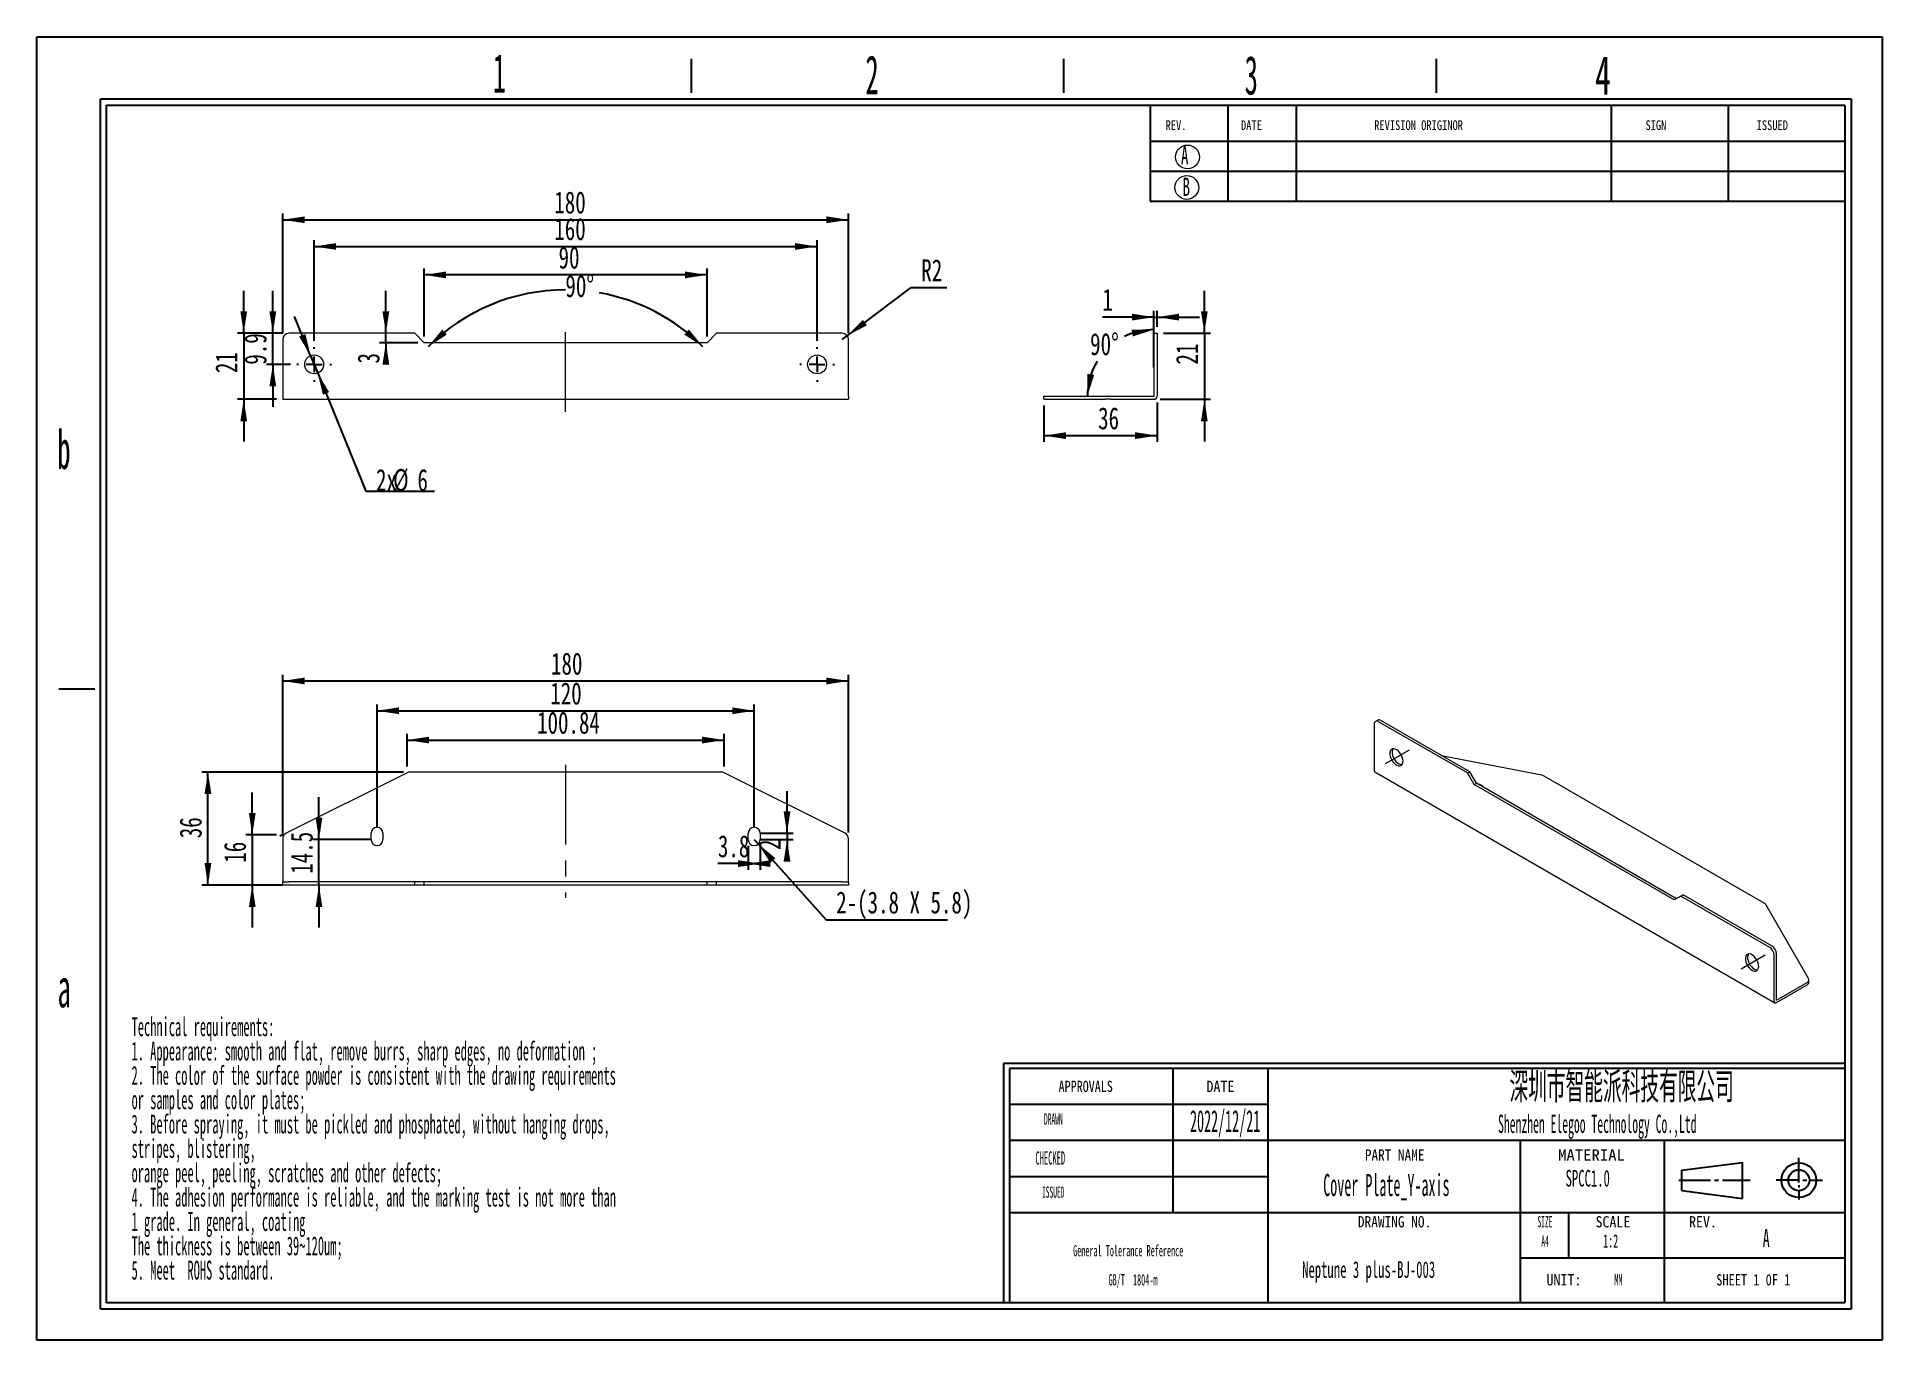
# Model space of a CAD drawing. Header units: millimetres. Extents: x 2 to 295, y 1 to 209.
import ezdxf

# ---------------------------------------------------------------- set-up
doc = ezdxf.new("R2010")
doc.units = ezdxf.units.MM
doc.linetypes.add('CENTERX2', pattern=[20.32, 12.7, -2.54, 2.54, -2.54])
doc.layers.add('SLD-0', color=179, linetype='Continuous')
doc.styles.add('SLDTEXTSTYLE0', font='TXT', dxfattribs={"width": 0.56})
doc.styles.add('SLDTEXTSTYLE1', font='TXT', dxfattribs={"width": 0.484})
doc.styles.add('SLDTEXTSTYLE10', font='TXT', dxfattribs={"width": 1.089})
doc.styles.add('SLDTEXTSTYLE11', font='TXT', dxfattribs={"width": 0.56, "bigfont": 'bigfont'})
doc.styles.add('SLDTEXTSTYLE12', font='TXT', dxfattribs={"width": 0.805625})
doc.styles.add('SLDTEXTSTYLE13', font='TXT', dxfattribs={"width": 0.7})
doc.styles.add('SLDTEXTSTYLE2', font='TXT', dxfattribs={"width": 0.469})
doc.styles.add('SLDTEXTSTYLE3', font='TXT', dxfattribs={"width": 0.40535})
doc.styles.add('SLDTEXTSTYLE4', font='TXT', dxfattribs={"width": 0.6})
doc.styles.add('SLDTEXTSTYLE5', font='TXT', dxfattribs={"width": 0.5025})
doc.styles.add('SLDTEXTSTYLE6', font='TXT', dxfattribs={"width": 0.9075})
doc.styles.add('SLDTEXTSTYLE7', font='TXT', dxfattribs={"width": 0.870455})
doc.styles.add('SLDTEXTSTYLE8', font='TXT', dxfattribs={"width": 0.7865})
doc.styles.add('SLDTEXTSTYLE9', font='TXT', dxfattribs={"width": 0.862222})
doc.dimstyles.new('SLDDIMSTYLE0', dxfattribs={"dimtxt": 3.5, "dimasz": 3.5, "dimexe": 0, "dimexo": 0.0625, "dimgap": 0.875, "dimtad": 2, "dimlfac": 2, "dimrnd": 1e-09, "dimzin": 12, "dimdsep": 46, "dimtxsty": 'SLDTEXTSTYLE2', "dimsah": 1, "dimcen": 0.09, "dimadec": 0, "dimazin": 3, "dimtfac": 1, "dimtofl": 0, "dimtmove": 0, "dimatfit": 3, "dimfxl": 0, "dimfrac": 2, "dimtolj": 1, "dimtzin": 12, "dimarcsym": 0})
doc.dimstyles.new('SLDDIMSTYLE1', dxfattribs={"dimtxt": 3.5, "dimasz": 3.5, "dimexe": 0, "dimexo": 0.0625, "dimgap": 0.875, "dimtad": 0, "dimtih": 1, "dimtoh": 1, "dimdec": 4, "dimlfac": 2, "dimzin": 12, "dimdsep": 46, "dimtxsty": 'SLDTEXTSTYLE2', "dimsah": 1, "dimcen": 0.09, "dimadec": 1, "dimazin": 3, "dimtfac": 1, "dimtdec": 1, "dimtofl": 0, "dimtmove": 0, "dimatfit": 3, "dimfxl": 0, "dimfrac": 2, "dimtolj": 1, "dimtzin": 12, "dimarcsym": 0})
doc.dimstyles.new('SLDDIMSTYLE2', dxfattribs={"dimtxt": 3.5, "dimasz": 3.5, "dimexe": 0, "dimexo": 0.0625, "dimgap": 0.875, "dimtad": 2, "dimlfac": 2, "dimrnd": 1e-09, "dimzin": 12, "dimdsep": 46, "dimtxsty": 'SLDTEXTSTYLE2', "dimsah": 1, "dimcen": 0.09, "dimadec": 0, "dimazin": 3, "dimtfac": 1, "dimtmove": 0, "dimatfit": 0, "dimfxl": 0, "dimfrac": 2, "dimtolj": 1, "dimtzin": 12, "dimarcsym": 0})
doc.dimstyles.new('SLDDIMSTYLE3', dxfattribs={"dimtxt": 3.5, "dimasz": 3.5, "dimexe": 0, "dimexo": 0.0625, "dimgap": 0.875, "dimtad": 0, "dimtih": 1, "dimtoh": 1, "dimlfac": 2, "dimrnd": 1e-09, "dimzin": 12, "dimdsep": 46, "dimtxsty": 'SLDTEXTSTYLE2', "dimsah": 1, "dimcen": 0, "dimadec": 0, "dimazin": 3, "dimtfac": 1, "dimtmove": 0, "dimatfit": 3, "dimfxl": 0, "dimfrac": 2, "dimtolj": 1, "dimtzin": 12, "dimarcsym": 0})
doc.dimstyles.new('SLDDIMSTYLE4', dxfattribs={"dimtxt": 3.5, "dimasz": 3.5, "dimexe": 0, "dimexo": 0.0625, "dimgap": 0.875, "dimtad": 0, "dimtih": 1, "dimtoh": 1, "dimlfac": 2, "dimrnd": 1e-09, "dimzin": 12, "dimdsep": 46, "dimtxsty": 'SLDTEXTSTYLE2', "dimsah": 1, "dimcen": 0, "dimadec": 0, "dimazin": 3, "dimtfac": 1, "dimtofl": 0, "dimtmove": 0, "dimatfit": 3, "dimfxl": 0, "dimfrac": 2, "dimtolj": 1, "dimtzin": 12, "dimarcsym": 0})
doc.dimstyles.new('SLDDIMSTYLE5', dxfattribs={"dimtxt": 3.5, "dimasz": 3.5, "dimexe": 0, "dimexo": 0.0625, "dimgap": 0.875, "dimtad": 0, "dimtih": 1, "dimtoh": 1, "dimdec": 1, "dimlfac": 2, "dimrnd": 1e-09, "dimzin": 12, "dimdsep": 46, "dimtxsty": 'SLDTEXTSTYLE2', "dimsah": 1, "dimcen": 0, "dimadec": 0, "dimazin": 3, "dimtfac": 1, "dimtofl": 0, "dimtmove": 0, "dimatfit": 3, "dimfxl": 0, "dimfrac": 2, "dimtolj": 1, "dimtzin": 12, "dimarcsym": 0})

# ---------------------------------------------------------------- blocks, each defined once
blk = doc.blocks.new('SW_NOTE_0')
at = {"layer": 'SLD-0', "color": 0, "char_height": 3, "attachment_point": 1, "style": 'SLDTEXTSTYLE1'}
for s, insert in [('Technical requirements:', (0, 3.87)), ('1. Appearance: smooth and flat, remove burrs, sharp edges, no deformation ;', (0, -0.01)), ('2. The color of the surface powder is consistent with the drawing requirements', (0, -3.88)), ('or samples and color plates;', (0, -7.76)), ('3. Before spraying, it must be pickled and phosphated, without hanging drops,', (0, -11.63)), ('stripes, blistering,', (0, -15.51)), ('orange peel, peeling, scratches and other defects;', (0, -19.38)), ('4. The adhesion performance is reliable, and the marking test is not more than', (0, -23.26)), ('1 grade. In general, coating', (0, -27.13)), ('The thickness is between 39~120um;', (0, -31.01)), ('5. Meet  ROHS standard.', (0, -34.88))]:
    blk.add_mtext(s, dxfattribs=dict(at, insert=insert))
blk = doc.blocks.new('SW_NOTE_1')
at = {"layer": 'SLD-0', "color": 0, "char_height": 1.7927, "attachment_point": 2, "style": 'SLDTEXTSTYLE1'}
for s, insert in [('General Tolerance Reference', (12.75, 2.31)), ('GB/T  1804-m', (13.51, -2.32))]:
    blk.add_mtext(s, dxfattribs=dict(at, insert=insert))
blk = doc.blocks.new('_D')
at = {"layer": 'SLD-0'}
for p, q in [((40.69, 161.51), (40.69, 180.57)), ((40.69, 179.57), (130.69, 179.57)), ((130.69, 161.51), (130.69, 180.57))]:
    blk.add_line(p, q, dxfattribs=at)
for points in [[(40.69, 179.57), (44.19, 179.03), (44.19, 180.11)], [(130.69, 179.57), (127.19, 180.11), (127.19, 179.03)]]:
    blk.add_solid(points, dxfattribs=at)
at = {"layer": 'SLD-0', "insert": (83.89, 184.08), "char_height": 3.5, "attachment_point": 1, "style": 'SLDTEXTSTYLE13'}
blk.add_mtext('180', dxfattribs=at)
blk = doc.blocks.new('_D_1')
at = {"layer": 'SLD-0'}
for p, q in [((45.69, 160.31), (45.69, 176.32)), ((125.69, 160.31), (125.69, 176.32)), ((45.69, 175.32), (125.69, 175.32))]:
    blk.add_line(p, q, dxfattribs=at)
for points in [[(45.69, 175.32), (49.19, 174.79), (49.19, 175.86)], [(125.69, 175.32), (122.19, 175.86), (122.19, 174.79)]]:
    blk.add_solid(points, dxfattribs=at)
at = {"layer": 'SLD-0', "insert": (83.89, 179.84), "char_height": 3.5, "attachment_point": 1, "style": 'SLDTEXTSTYLE13'}
blk.add_mtext('160', dxfattribs=at)
blk = doc.blocks.new('_D_2')
at = {"layer": 'SLD-0'}
for start, end in [(90.0578, 135), (45, 79.9147)]:
    blk.add_arc((85.69, 137.51), 30.91, start, end, dxfattribs=at)
for points in [[(63.83, 159.37), (66.8, 161.3), (66.08, 162.1)], [(107.55, 159.37), (105.3, 162.1), (104.58, 161.3)]]:
    blk.add_solid(points, dxfattribs=at)
at = {"layer": 'SLD-0', "insert": (85.66, 170.78), "char_height": 3.5, "attachment_point": 1, "style": 'SLDTEXTSTYLE13'}
blk.add_mtext('90°', dxfattribs=at)
blk = doc.blocks.new('_D_3')
at = {"layer": 'SLD-0'}
for p, q in [((63.19, 161.01), (63.19, 171.8)), ((108.19, 170.8), (63.19, 170.8)), ((108.19, 161.01), (108.19, 171.8))]:
    blk.add_line(p, q, dxfattribs=at)
for points in [[(63.19, 170.8), (66.69, 170.26), (66.69, 171.34)], [(108.19, 170.8), (104.69, 171.34), (104.69, 170.26)]]:
    blk.add_solid(points, dxfattribs=at)
at = {"layer": 'SLD-0', "insert": (84.57, 175.31), "char_height": 3.5, "attachment_point": 1, "style": 'SLDTEXTSTYLE13'}
blk.add_mtext('90', dxfattribs=at)
blk = doc.blocks.new('_D_4')
at = {"layer": 'SLD-0'}
for p, q in [((57.1, 161.51), (57.1, 168.24)), ((57.1, 160.01), (57.1, 161.51)), ((62.19, 160.01), (56.1, 160.01)), ((57.1, 160.01), (57.1, 156.7))]:
    blk.add_line(p, q, dxfattribs=at)
for points in [[(57.1, 161.51), (57.64, 165.01), (56.56, 165.01)], [(57.1, 160.01), (56.56, 156.51), (57.64, 156.51)]]:
    blk.add_solid(points, dxfattribs=at)
at = {"layer": 'SLD-0', "insert": (52.59, 156.7), "char_height": 3.5, "attachment_point": 1, "rotation": 90, "style": 'SLDTEXTSTYLE13'}
blk.add_mtext('3', dxfattribs=at)
blk = doc.blocks.new('_D_5')
at = {"layer": 'SLD-0'}
for p, q in [((34.49, 161.51), (34.49, 168.24)), ((40.69, 161.51), (33.49, 161.51)), ((34.49, 161.51), (34.49, 151.01)), ((39.69, 151.01), (33.49, 151.01)), ((34.49, 151.01), (34.49, 144.28))]:
    blk.add_line(p, q, dxfattribs=at)
for points in [[(34.49, 161.51), (35.03, 165.01), (33.96, 165.01)], [(34.49, 151.01), (33.96, 147.51), (35.03, 147.51)]]:
    blk.add_solid(points, dxfattribs=at)
at = {"layer": 'SLD-0', "insert": (29.98, 155.17), "char_height": 3.5, "attachment_point": 1, "rotation": 90, "style": 'SLDTEXTSTYLE13'}
blk.add_mtext('21', dxfattribs=at)
blk = doc.blocks.new('_D_6')
at = {"layer": 'SLD-0'}
for p, q in [((39.12, 161.51), (39.12, 168.24)), ((40.69, 161.51), (38.12, 161.51)), ((39.12, 156.56), (39.12, 161.51)), ((41.94, 156.56), (38.12, 156.56)), ((39.12, 156.56), (39.12, 149.83))]:
    blk.add_line(p, q, dxfattribs=at)
for points in [[(39.12, 161.51), (39.66, 165.01), (38.58, 165.01)], [(39.12, 156.56), (38.58, 153.06), (39.66, 153.06)]]:
    blk.add_solid(points, dxfattribs=at)
at = {"layer": 'SLD-0', "insert": (34.61, 156.51), "char_height": 3.5, "attachment_point": 1, "rotation": 90, "style": 'SLDTEXTSTYLE13'}
blk.add_mtext('9.9', dxfattribs=at)
blk = doc.blocks.new('_D_7')
at = {"layer": 'SLD-0'}
for p, q in [((45.12, 157.94), (42.57, 164.17)), ((45.12, 157.94), (46.26, 155.17)), ((46.26, 155.17), (53.94, 136.4)), ((53.94, 136.4), (64.84, 136.4))]:
    blk.add_line(p, q, dxfattribs=at)
for points in [[(45.12, 157.94), (44.3, 161.39), (43.3, 160.98)], [(46.26, 155.17), (47.09, 151.73), (48.08, 152.13)]]:
    blk.add_solid(points, dxfattribs=at)
at = {"layer": 'SLD-0', "char_height": 3.5, "attachment_point": 1, "style": 'SLDTEXTSTYLE13'}
for s, insert in [('2x', (55.53, 139.91)), ('%%c', (58.25, 139.91)), ('6', (62.12, 139.91))]:
    blk.add_mtext(s, dxfattribs=dict(at, insert=insert))
blk = doc.blocks.new('_D_8')
at = {"layer": 'SLD-0'}
for p, q in [((130.49, 161.11), (140.68, 168.77)), ((140.68, 168.77), (146.35, 168.77)), ((129.69, 160.51), (130.49, 161.11))]:
    blk.add_line(p, q, dxfattribs=at)
blk.add_solid([(130.49, 161.11), (133.61, 162.78), (132.97, 163.64)], dxfattribs=at)
at = {"layer": 'SLD-0', "insert": (142.27, 173.28), "char_height": 3.5, "attachment_point": 1, "style": 'SLDTEXTSTYLE13'}
blk.add_mtext('R2', dxfattribs=at)
blk = doc.blocks.new('SW_CENTERMARKSYMBOL_0')
at = {"layer": 'SLD-0', "color": 0}
for p, q in [((-2.5, 0), (-2.75, 0)), ((0, 0), (-1.25, 0)), ((0, 2.5), (0, 2.75)), ((0, 0), (0, 1.25)), ((0, 0), (0, -1.25)), ((0, 0), (1.25, 0)), ((2.5, 0), (2.75, 0)), ((0, -2.5), (0, -2.75))]:
    blk.add_line(p, q, dxfattribs=at)
blk = doc.blocks.new('SW_CENTERMARKSYMBOL_1')
at = {"layer": 'SLD-0', "color": 0}
for p, q in [((-2.5, 0), (-2.75, 0)), ((0, 0), (-1.25, 0)), ((0, 2.5), (0, 2.75)), ((0, 0), (0, 1.25)), ((0, 0), (0, -1.25)), ((0, 0), (1.25, 0)), ((2.5, 0), (2.75, 0)), ((0, -2.5), (0, -2.75))]:
    blk.add_line(p, q, dxfattribs=at)
blk = doc.blocks.new('_D_9')
at = {"layer": 'SLD-0'}
for p, q in [((35.85, 81.69), (35.85, 88.42)), ((39.69, 81.69), (34.85, 81.69)), ((35.85, 81.69), (35.85, 73.69)), ((40.69, 73.69), (34.85, 73.69)), ((35.85, 73.69), (35.85, 66.96))]:
    blk.add_line(p, q, dxfattribs=at)
for points in [[(35.85, 81.69), (36.39, 85.19), (35.31, 85.19)], [(35.85, 73.69), (35.31, 70.19), (36.39, 70.19)]]:
    blk.add_solid(points, dxfattribs=at)
at = {"layer": 'SLD-0', "insert": (31.34, 77.26), "char_height": 3.5, "attachment_point": 1, "rotation": 90, "style": 'SLDTEXTSTYLE13'}
blk.add_mtext('16', dxfattribs=at)
blk = doc.blocks.new('_D_10')
at = {"layer": 'SLD-0'}
for p, q in [((40.69, 82.07), (40.69, 107.18)), ((40.69, 106.18), (130.69, 106.18)), ((130.69, 82.07), (130.69, 107.18))]:
    blk.add_line(p, q, dxfattribs=at)
for points in [[(40.69, 106.18), (44.19, 105.64), (44.19, 106.72)], [(130.69, 106.18), (127.19, 106.72), (127.19, 105.64)]]:
    blk.add_solid(points, dxfattribs=at)
at = {"layer": 'SLD-0', "insert": (83.37, 110.69), "char_height": 3.5, "attachment_point": 1, "style": 'SLDTEXTSTYLE13'}
blk.add_mtext('180', dxfattribs=at)
blk = doc.blocks.new('_D_11')
at = {"layer": 'SLD-0'}
for p, q in [((60.48, 92.59), (60.48, 97.78)), ((110.9, 92.59), (110.9, 97.78)), ((60.48, 96.78), (110.9, 96.78))]:
    blk.add_line(p, q, dxfattribs=at)
for points in [[(60.48, 96.78), (63.98, 96.24), (63.98, 97.32)], [(110.9, 96.78), (107.4, 97.32), (107.4, 96.24)]]:
    blk.add_solid(points, dxfattribs=at)
at = {"layer": 'SLD-0', "insert": (81.15, 101.29), "char_height": 3.5, "attachment_point": 1, "style": 'SLDTEXTSTYLE13'}
blk.add_mtext('100.84', dxfattribs=at)
blk = doc.blocks.new('_D_12')
at = {"layer": 'SLD-0'}
for p, q in [((59.93, 91.69), (27.8, 91.69)), ((28.8, 73.69), (28.8, 91.69)), ((39.69, 73.69), (27.8, 73.69))]:
    blk.add_line(p, q, dxfattribs=at)
for points in [[(28.8, 91.69), (28.26, 88.19), (29.34, 88.19)], [(28.8, 73.69), (29.34, 77.19), (28.26, 77.19)]]:
    blk.add_solid(points, dxfattribs=at)
at = {"layer": 'SLD-0', "insert": (24.29, 81.16), "char_height": 3.5, "attachment_point": 1, "rotation": 90, "style": 'SLDTEXTSTYLE13'}
blk.add_mtext('36', dxfattribs=at)
blk = doc.blocks.new('_D_13')
at = {"layer": 'SLD-0'}
for p, q in [((55.69, 82.94), (55.69, 102.44)), ((55.69, 101.44), (115.69, 101.44)), ((115.69, 82.94), (115.69, 102.44))]:
    blk.add_line(p, q, dxfattribs=at)
for points in [[(55.69, 101.44), (59.19, 100.9), (59.19, 101.98)], [(115.69, 101.44), (112.19, 101.98), (112.19, 100.9)]]:
    blk.add_solid(points, dxfattribs=at)
at = {"layer": 'SLD-0', "insert": (83.25, 105.95), "char_height": 3.5, "attachment_point": 1, "style": 'SLDTEXTSTYLE13'}
blk.add_mtext('120', dxfattribs=at)
blk = doc.blocks.new('_D_14')
at = {"layer": 'SLD-0'}
for p, q in [((46.46, 80.94), (46.46, 87.67)), ((54.69, 80.94), (45.46, 80.94)), ((46.46, 73.69), (46.46, 80.94)), ((46.46, 73.69), (46.46, 66.96))]:
    blk.add_line(p, q, dxfattribs=at)
for points in [[(46.46, 80.94), (47, 84.44), (45.92, 84.44)], [(46.46, 73.69), (45.92, 70.19), (47, 70.19)]]:
    blk.add_solid(points, dxfattribs=at)
at = {"layer": 'SLD-0', "insert": (41.95, 75.51), "char_height": 3.5, "attachment_point": 1, "rotation": 90, "style": 'SLDTEXTSTYLE13'}
blk.add_mtext('14.5', dxfattribs=at)
blk = doc.blocks.new('_D_15')
at = {"layer": 'SLD-0'}
for p, q in [((120.91, 81.94), (120.91, 88.67)), ((116.69, 81.94), (121.91, 81.94)), ((116.69, 80.94), (121.91, 80.94)), ((120.91, 81.94), (120.91, 80.94)), ((120.91, 80.94), (120.91, 79.28))]:
    blk.add_line(p, q, dxfattribs=at)
for points in [[(120.91, 81.94), (121.45, 85.44), (120.37, 85.44)], [(120.91, 80.94), (120.37, 77.44), (121.45, 77.44)]]:
    blk.add_solid(points, dxfattribs=at)
at = {"layer": 'SLD-0', "insert": (116.4, 79.28), "char_height": 3.5, "attachment_point": 1, "rotation": 90, "style": 'SLDTEXTSTYLE13'}
blk.add_mtext('2', dxfattribs=at)
blk = doc.blocks.new('_D_16')
at = {"layer": 'SLD-0'}
for p, q in [((114.74, 79.94), (114.74, 76.12)), ((116.64, 79.94), (116.64, 76.12)), ((114.74, 77.12), (109.92, 77.12)), ((114.74, 77.12), (116.64, 77.12))]:
    blk.add_line(p, q, dxfattribs=at)
for points in [[(116.64, 77.12), (113.14, 77.66), (113.14, 76.58)], [(114.74, 77.12), (118.24, 76.58), (118.24, 77.66)]]:
    blk.add_solid(points, dxfattribs=at)
at = {"layer": 'SLD-0', "insert": (109.92, 81.63), "char_height": 3.5, "attachment_point": 1, "style": 'SLDTEXTSTYLE13'}
blk.add_mtext('3.8', dxfattribs=at)
blk = doc.blocks.new('_D_17')
at = {"layer": 'SLD-0'}
for p, q in [((115.69, 80.94), (116.33, 80.24)), ((116.33, 80.24), (127.14, 68.18)), ((127.14, 68.18), (146.42, 68.18))]:
    blk.add_line(p, q, dxfattribs=at)
blk.add_solid([(116.33, 80.24), (118.26, 77.27), (119.06, 77.99)], dxfattribs=at)
at = {"layer": 'SLD-0', "insert": (128.73, 72.69), "char_height": 3.5, "attachment_point": 1, "style": 'SLDTEXTSTYLE13'}
blk.add_mtext('2-(3.8 X 5.8)', dxfattribs=at)
blk = doc.blocks.new('_D_18')
at = {"layer": 'SLD-0'}
for p, q in [((187.3, 161.51), (187.3, 168.24)), ((180.78, 161.51), (188.3, 161.51)), ((187.3, 161.51), (187.3, 151.01)), ((180.28, 151.01), (188.3, 151.01)), ((187.3, 151.01), (187.3, 144.28))]:
    blk.add_line(p, q, dxfattribs=at)
for points in [[(187.3, 161.51), (187.83, 165.01), (186.76, 165.01)], [(187.3, 151.01), (186.76, 147.51), (187.83, 147.51)]]:
    blk.add_solid(points, dxfattribs=at)
at = {"layer": 'SLD-0', "insert": (182.78, 156.54), "char_height": 3.5, "attachment_point": 1, "rotation": 90, "style": 'SLDTEXTSTYLE13'}
blk.add_mtext('21', dxfattribs=at)
blk = doc.blocks.new('_D_19')
at = {"layer": 'SLD-0'}
for p, q in [((161.78, 150.01), (161.78, 144.22)), ((179.78, 150.51), (179.78, 144.22)), ((161.78, 145.22), (179.78, 145.22))]:
    blk.add_line(p, q, dxfattribs=at)
for points in [[(161.78, 145.22), (165.28, 144.68), (165.28, 145.76)], [(179.78, 145.22), (176.28, 145.76), (176.28, 144.68)]]:
    blk.add_solid(points, dxfattribs=at)
at = {"layer": 'SLD-0', "insert": (170.4, 149.73), "char_height": 3.5, "attachment_point": 1, "style": 'SLDTEXTSTYLE13'}
blk.add_mtext('36', dxfattribs=at)
blk = doc.blocks.new('_D_20')
at = {"layer": 'SLD-0'}
for p, q in [((179.28, 156.06), (179.28, 165.08)), ((179.78, 162.51), (179.78, 165.08)), ((179.28, 164.08), (171.08, 164.08)), ((179.28, 164.08), (179.78, 164.08)), ((179.78, 164.08), (186.51, 164.08))]:
    blk.add_line(p, q, dxfattribs=at)
for points in [[(179.28, 164.08), (175.78, 164.62), (175.78, 163.54)], [(179.78, 164.08), (183.28, 163.54), (183.28, 164.62)]]:
    blk.add_solid(points, dxfattribs=at)
at = {"layer": 'SLD-0', "insert": (171.08, 168.59), "char_height": 3.5, "attachment_point": 1, "style": 'SLDTEXTSTYLE13'}
blk.add_mtext('1', dxfattribs=at)
blk = doc.blocks.new('_D_21')
at = {"layer": 'SLD-0'}
for start, end in [(90, 116.3557), (148.6086, 180)]:
    blk.add_arc((179.28, 151.51), 10.59, start, end, dxfattribs=at)
for points in [[(179.28, 162.1), (175.73, 162.07), (175.91, 161.01)], [(168.68, 151.51), (169.77, 154.88), (168.71, 155.05)]]:
    blk.add_solid(points, dxfattribs=at)
at = {"layer": 'SLD-0', "insert": (169.13, 161.54), "char_height": 3.5, "attachment_point": 1, "style": 'SLDTEXTSTYLE13'}
blk.add_mtext('90°', dxfattribs=at)

msp = doc.modelspace()

# ---------------------------------------------------------------- linework, layer by layer
at = {"color": 7, "linetype": 'Continuous', "lineweight": 15}
for p, q in [((61.691739, 161.506638), (41.691739, 161.506638)), ((63.191739, 160.006638), (61.691739, 161.506638)), ((109.691739, 161.506638), (108.191739, 160.006638)), ((129.691739, 161.506638), (109.691739, 161.506638)), ((179.275, 161.506638), (179.775, 161.506638)), ((179.275, 160.506638), (179.275, 161.506638)), ((179.775, 161.506638), (179.775, 160.506638)), ((40.691739, 160.506638), (40.691739, 151.506638)), ((108.191739, 160.006638), (63.191739, 160.006638)), ((130.691739, 151.506638), (130.691739, 160.506638)), ((179.275, 160.506638), (179.275, 151.506638)), ((179.775, 160.506638), (179.775, 151.506638)), ((40.691739, 151.506638), (40.691739, 151.006638)), ((40.691739, 151.006638), (130.691739, 151.006638)), ((130.691739, 151.506638), (130.691739, 151.006638)), ((161.775, 151.006638), (161.775, 151.506638)), ((161.775, 151.506638), (161.880573, 151.506638)), ((161.880573, 151.006638), (161.775, 151.006638)), ((161.880573, 151.506638), (171.498607, 151.506638)), ((161.880573, 151.006638), (171.498607, 151.006638)), ((171.498607, 151.506638), (172.393034, 151.506638)), ((172.393034, 151.006638), (171.498607, 151.006638)), ((172.393034, 151.506638), (179.275, 151.506638)), ((172.393034, 151.006638), (179.275, 151.006638)), ((214.872256, 99.95813), (214.518703, 99.754028)), ((229.514351, 91.744541), (215.372216, 99.908622)), ((214.311555, 99.296184), (214.311555, 91.947316)), ((229.160798, 91.540439), (215.018662, 99.70452)), ((218.6149, 94.431584), (217.468762, 93.769933)), ((240.957659, 91.174003), (225.275159, 94.191775)), ((60.480594, 91.586831), (41.244526, 81.968797)), ((110.455671, 91.692404), (60.927807, 91.692404)), ((130.138953, 81.968797), (110.902885, 91.586831)), ((214.415129, 91.718394), (278.054739, 54.980029)), ((229.160798, 91.540439), (229.514351, 91.744541)), ((230.221458, 89.703322), (229.160798, 91.540439)), ((230.575011, 89.907424), (229.514351, 91.744541)), ((276.370027, 70.817069), (241.348538, 91.034544)), ((230.221458, 89.703322), (230.575011, 89.907424)), ((262.041263, 71.334139), (230.221458, 89.703322)), ((262.394759, 71.538275), (230.575011, 89.907424)), ((40.691739, 81.07437), (40.691739, 74.192404)), ((54.741739, 80.942404), (54.741739, 81.942404)), ((56.641739, 81.942404), (56.641739, 80.942404)), ((114.741739, 80.942404), (114.741739, 81.942404)), ((116.641739, 81.942404), (116.641739, 80.942404)), ((130.691739, 74.192404), (130.691739, 81.07437)), ((40.691739, 73.692404), (40.691739, 74.192404)), ((40.691739, 74.192404), (41.691739, 74.192404)), ((41.691739, 73.692404), (40.691739, 73.692404)), ((61.691739, 74.192404), (41.691739, 74.192404)), ((61.691739, 73.692404), (41.691739, 73.692404)), ((61.691739, 73.692404), (61.691739, 74.192404)), ((63.191739, 74.192404), (61.691739, 74.192404)), ((63.191739, 73.692404), (61.691739, 73.692404)), ((63.191739, 73.692404), (63.191739, 74.192404)), ((108.191739, 74.192404), (63.191739, 74.192404)), ((108.191739, 73.692404), (63.191739, 73.692404)), ((108.191739, 73.692404), (108.191739, 74.192404)), ((109.691739, 74.192404), (108.191739, 74.192404)), ((109.691739, 73.692404), (108.191739, 73.692404)), ((109.691739, 73.692404), (109.691739, 74.192404)), ((129.691739, 74.192404), (109.691739, 74.192404)), ((129.691739, 73.692404), (109.691739, 73.692404)), ((129.691739, 74.192404), (130.691739, 74.192404)), ((130.691739, 73.692404), (129.691739, 73.692404)), ((130.691739, 74.192404), (130.691739, 73.692404)), ((263.101923, 71.946645), (262.041263, 71.334139)), ((263.101923, 71.946645), (263.455477, 72.150747)), ((277.244059, 63.782563), (263.101923, 71.946645)), ((277.597612, 63.986665), (263.455477, 72.150747)), ((283.41258, 58.813058), (276.611603, 70.59142)), ((277.951166, 55.208951), (277.951166, 62.557819)), ((278.304719, 55.413053), (278.304719, 62.761921)), ((278.304719, 55.413053), (283.171004, 58.2223)), ((278.304719, 55.004783), (283.171004, 57.814029)), ((283.463897, 58.222233), (283.463897, 58.630504))]:
    msp.add_line(p, q, dxfattribs=at)
at = {"color": 7, "linetype": 'Continuous', "lineweight": 15, "flags": 128}
for points in [[(218.907749, 93.417521), (218.874427, 93.741356), (218.776553, 94.083316), (218.620277, 94.421916), (218.415419, 94.735879), (218.174851, 95.005479), (217.913689, 95.213774), (217.648341, 95.347678), (217.395482, 95.398777), (217.170999, 95.363859), (216.988997, 95.245119), (216.860912, 95.050018), (216.794793, 94.790814), (216.794793, 94.483795), (216.860912, 94.148252), (216.988997, 93.805267), (217.170999, 93.476392), (217.395482, 93.182292), (217.648341, 92.941445), (217.913689, 92.768986), (218.174851, 92.675749), (218.415419, 92.667595), (218.620277, 92.745034), (218.776553, 92.903202), (218.874427, 93.13216), (218.907749, 93.417521)], [(217.295053, 95.394356), (217.214466, 95.25412), (217.148346, 94.994917), (217.148346, 94.687897), (217.214466, 94.352354), (217.342551, 94.009369), (217.524552, 93.680494), (217.749036, 93.386394), (218.001895, 93.145547), (218.267242, 92.973088), (218.528405, 92.879851), (218.752679, 92.8694)], [(275.476292, 60.761197), (275.442969, 61.085031), (275.345095, 61.426992), (275.18882, 61.765592), (274.983962, 62.079555), (274.743394, 62.349154), (274.482231, 62.55745), (274.216884, 62.691354), (273.964025, 62.742452), (273.739542, 62.707534), (273.55754, 62.588795), (273.429455, 62.393693), (273.363335, 62.13449), (273.363335, 61.827471), (273.429455, 61.491927), (273.55754, 61.148943), (273.739542, 60.820068), (273.964025, 60.525968), (274.216884, 60.285121), (274.482231, 60.112661), (274.743394, 60.019425), (274.983962, 60.01127), (275.18882, 60.08871), (275.345095, 60.246877), (275.442969, 60.475835), (275.476292, 60.761197)], [(273.863595, 62.738032), (273.783008, 62.597796), (273.716889, 62.338592), (273.716889, 62.031573), (273.783008, 61.696029), (273.911093, 61.353045), (274.093095, 61.02417), (274.317578, 60.73007), (274.570437, 60.489223), (274.835785, 60.316763), (275.096947, 60.223527), (275.321222, 60.213075)]]:
    msp.add_lwpolyline(points, dxfattribs=at)
at = {"color": 7, "linetype": 'Continuous', "lineweight": 15}
for centre in [(45.691739, 156.556638), (125.691739, 156.556638)]:
    msp.add_circle(centre, 1.5, dxfattribs=at)
for centre, radius, start, end in [((41.691739, 160.506638), 1, 90, 180), ((129.691739, 160.506638), 1, 0, 90), ((179.275, 151.506638), 0.5, 270, 0), ((214.74263, 99.366111), 0.436709, 50.79671476, 189.21403699), ((215.079296, 99.499741), 0.502977, 54.38242252, 114.30711905), ((60.927807, 90.692404), 1, 90, 116.56505118), ((110.455671, 90.692404), 1, 63.43494882, 90), ((214.549398, 91.917034), 0.239763, 172.74417044, 235.94364916), ((240.733977, 89.929549), 1.264397, 60.91863166, 79.81025277), ((230.92891, 88.885122), 0.852727, 26.18168011, 93.82369643), ((55.691739, 81.942404), 0.95, 0, 180), ((115.691739, 81.942404), 0.95, 0, 180), ((41.691739, 81.07437), 1, 116.56505118, 180), ((55.691739, 80.942404), 0.95, 180, 0), ((115.691739, 80.942404), 0.95, 180, 0), ((129.691739, 81.07437), 1, 0, 63.43494882), ((276.065169, 70.248555), 0.645094, 32.1065273, 61.79817224), ((276.41595, 62.487958), 1.536805, 2.60547849, 57.39452166), ((276.769503, 62.69206), 1.536805, 2.60547849, 57.39452166), ((283.022727, 58.627707), 0.431672, 290.08994321, 25.42819462), ((282.965422, 58.270718), 0.500828, 294.2353025, 354.44455654), ((278.166703, 55.173988), 0.218355, 170.78596301, 309.20328524)]:
    msp.add_arc(centre, radius, start, end, dxfattribs=at)
at = {"layer": 'SLD-0'}
for p, q in [((1.59068, 208.673741), (295.106559, 208.673741)), ((1.59068, 1.29378), (1.59068, 208.673741)), ((295.106559, 208.673741), (295.106559, 1.29378)), ((12.674821, 7.218922), (12.674821, 197.810981)), ((12.674821, 197.810981), (289.181417, 197.810981)), ((252.017419, 197.810981), (252.017419, 182.51367)), ((270.599418, 197.810981), (270.599418, 182.51367)), ((289.181417, 197.810981), (289.181417, 7.218922)), ((40.691739, 81.57437), (40.691739, 82.192404)), ((40.797312, 81.745191), (40.244526, 81.468797)), ((289.181417, 7.218922), (12.674821, 7.218922)), ((295.106559, 1.29378), (1.59068, 1.29378))]:
    msp.add_line(p, q, dxfattribs=at)
at = {"layer": 'SLD-0', "color": 6, "linetype": 'Continuous'}
for p, q in [((105.701039, 199.786029), (105.701039, 205.169493)), ((164.952456, 199.786029), (164.952456, 205.169493)), ((224.203874, 199.786029), (224.203874, 205.169493)), ((11.687298, 6.231398), (11.687298, 198.798505)), ((11.687298, 198.798505), (290.168941, 198.798505)), ((290.168941, 198.798505), (290.168941, 6.231398)), ((10.804562, 104.852698), (5.068071, 104.852698)), ((290.168941, 6.231398), (11.687298, 6.231398))]:
    msp.add_line(p, q, dxfattribs=at)
at = {"layer": 'SLD-0', "color": 179, "linetype": 'Continuous'}
for p, q in [((178.658812, 197.810981), (178.658812, 182.51367)), ((191.050193, 197.810981), (191.050193, 182.51367)), ((201.886311, 197.810981), (201.886311, 182.51367)), ((178.658812, 192.07449), (289.181417, 192.07449)), ((178.658812, 187.29408), (289.181417, 187.29408)), ((178.658812, 182.51367), (289.181417, 182.51367)), ((289.181417, 45.329369), (155.329943, 45.329369)), ((155.329943, 45.329369), (155.329943, 7.218922)), ((289.181417, 44.506118), (156.286025, 44.506118)), ((156.286025, 44.506118), (156.286025, 7.218922)), ((182.280757, 44.506118), (182.280757, 21.560151)), ((197.397549, 44.506118), (197.397549, 7.218922)), ((197.397549, 38.769627), (156.286025, 38.769627)), ((289.181417, 33.033135), (156.286025, 33.033135)), ((237.552991, 33.033135), (237.552991, 7.218922)), ((260.498958, 7.218922), (260.498958, 33.033135)), ((263.255197, 28.353835), (272.887949, 29.53819)), ((272.887949, 23.846065), (272.887949, 29.53819)), ((281.869323, 26.349536), (281.869323, 30.316329)), ((197.397549, 27.296643), (156.286025, 27.296643)), ((262.785614, 26.732777), (267.830118, 26.732777)), ((263.255197, 25.106425), (263.255197, 28.353835)), ((268.460681, 26.732777), (269.091244, 26.732777)), ((269.721807, 26.732777), (274.135748, 26.732777)), ((281.869323, 26.732777), (278.268384, 26.732777)), ((282.499886, 26.732777), (283.130449, 26.732777)), ((283.761012, 26.732777), (285.652701, 26.732777)), ((263.255197, 25.106425), (272.887949, 23.846065)), ((281.869323, 25.966294), (281.869323, 25.583053)), ((281.869323, 25.199812), (281.869323, 23.666846)), ((289.181417, 21.560151), (156.286025, 21.560151)), ((245.201647, 21.560151), (245.201647, 14.389537)), ((237.552991, 14.389537), (289.181417, 14.389537))]:
    msp.add_line(p, q, dxfattribs=at)
at = {"layer": 'SLD-0', "linetype": 'CENTERX2', "lineweight": 0}
for p, q in [((85.691739, 149.006638), (85.691739, 162.506638)), ((216.114992, 93.029908), (219.93274, 95.233848)), ((85.691739, 92.83322), (85.691739, 71.692404)), ((272.683534, 60.373584), (276.501283, 62.577523))]:
    msp.add_line(p, q, dxfattribs=at)
at = {"layer": 'SLD-0', "lineweight": 0}
for centre in [(184.622113, 189.563564), (184.499362, 184.714905)]:
    msp.add_circle(centre, 1.89438, dxfattribs=at)
at = {"layer": 'SLD-0', "color": 179, "linetype": 'Continuous'}
for radius in [2.771446, 1.668958]:
    msp.add_circle((281.869323, 26.732777), radius, dxfattribs=at)

# ---------------------------------------------------------------- block references
at = {"layer": 'SLD-0'}
for name, p in [('SW_CENTERMARKSYMBOL_1', (45.691739, 156.556638)), ('SW_CENTERMARKSYMBOL_0', (125.691739, 156.556638))]:
    msp.add_blockref(name, p, dxfattribs=at)
at = {"layer": 'SLD-0', "color": 5}
msp.add_blockref('SW_NOTE_0', (16.649137, 48.80286), dxfattribs=at)
at = {"layer": 'SLD-0', "color": 179}
msp.add_blockref('SW_NOTE_1', (162.437883, 14.110869), dxfattribs=at)

# ---------------------------------------------------------------- texts
at = {"layer": 'SLD-0'}
for s, insert, char_height, attachment_point, style in [('1', (74.110982, 205.971184), 6.172023, 1, 'SLDTEXTSTYLE5'), ('2', (133.388063, 205.727562), 6.172023, 1, 'SLDTEXTSTYLE5'), ('3', (193.70665, 205.665503), 6.172023, 1, 'SLDTEXTSTYLE5'), ('4', (249.440535, 205.65931), 6.172023, 1, 'SLDTEXTSTYLE4'), ('A', (183.577843, 191.286193), 2.903437, 1, 'SLDTEXTSTYLE4'), ('B', (183.831894, 186.271193), 2.903437, 1, 'SLDTEXTSTYLE4'), ('b', (4.834643, 146.091775), 6.172023, 1, 'SLDTEXTSTYLE5'), ('a', (4.879794, 60.423441), 6.172023, 1, 'SLDTEXTSTYLE5'), ('\\M+1905B圳\\M+18E73\\M+19271\\M+1945C\\M+19468\\M+189C8\\M+18B5A\\M+1974C\\M+18CC0\\M+18CF6\\M+18E69', (253.675641, 43.942946), 4.82808041, 2, 'SLDTEXTSTYLE11'), ('2022/12/21', (185.017827, 37.89544), 3.5, 1, 'SLDTEXTSTYLE2'), ('Cover Plate_Y-axis', (206.207082, 27.721486), 3.5, 1, 'SLDTEXTSTYLE2'), ('SPCC1.0', (248.27868, 28.374464), 2.6458333, 2, 'SLDTEXTSTYLE0'), ('A', (276.113906, 18.995353), 2.910417, 1, 'SLDTEXTSTYLE0'), ('Neptune 3 plus-BJ-003', (213.434711, 13.843651), 2.64583333, 2, 'SLDTEXTSTYLE0')]:
    msp.add_mtext(s, dxfattribs=dict(at, insert=insert, char_height=char_height, attachment_point=attachment_point, style=style))
at = {"layer": 'SLD-0', "color": 179}
for s, insert, char_height, attachment_point, style in [('REV.', (181.128828, 195.400065), 1.5536332, 1, 'SLDTEXTSTYLE8'), ('DATE', (193.126471, 195.400065), 1.5536332, 1, 'SLDTEXTSTYLE8'), ('REVISION ORIGINOR', (214.308158, 195.400065), 1.55363318, 1, 'SLDTEXTSTYLE8'), ('SIGN', (257.466378, 195.400065), 1.5536332, 1, 'SLDTEXTSTYLE8'), ('ISSUED', (275.148131, 195.400065), 1.5536332, 1, 'SLDTEXTSTYLE8'), ('APPROVALS', (168.426559, 42.562703), 1.7926537, 2, 'SLDTEXTSTYLE8'), ('DATE', (189.849589, 42.562703), 1.7926537, 2, 'SLDTEXTSTYLE6'), ('DRAWN', (163.273539, 37.376688), 1.7926537, 2, 'SLDTEXTSTYLE3'), ('Shenzhen Elegoo Technology Co.,Ltd', (249.798303, 37.164683), 2.91041667, 2, 'SLDTEXTSTYLE2'), ('CHECKED', (162.792481, 31.335041), 2.1166667, 2, 'SLDTEXTSTYLE2'), ('PART NAME', (217.570831, 31.645427), 1.7926537, 2, 'SLDTEXTSTYLE9'), ('MATERIAL', (248.880158, 31.645427), 1.7926537, 2, 'SLDTEXTSTYLE10'), ('ISSUED', (163.262055, 25.737423), 1.7926537, 2, 'SLDTEXTSTYLE3'), ('DRAWING NO.', (217.55527, 21.021557), 1.79265367, 2, 'SLDTEXTSTYLE7'), ('SIZE', (241.478886, 21.021557), 1.7926537, 2, 'SLDTEXTSTYLE3'), ('SCALE', (252.288938, 21.021557), 1.7926537, 2, 'SLDTEXTSTYLE6'), ('REV.', (266.610152, 21.021557), 1.7926537, 2, 'SLDTEXTSTYLE6'), ('A4', (241.48981, 17.953131), 1.7926537, 2, 'SLDTEXTSTYLE3'), ('1:2', (251.93001, 18.120616), 2.1166667, 2, 'SLDTEXTSTYLE0'), ('UNIT:', (244.498695, 11.7907), 1.7926537, 2, 'SLDTEXTSTYLE6'), ('MM', (253.160862, 11.7907), 1.7926537, 2, 'SLDTEXTSTYLE1'), ('SHEET 1 0F 1', (274.619967, 11.7907), 1.79265367, 2, 'SLDTEXTSTYLE12')]:
    msp.add_mtext(s, dxfattribs=dict(at, insert=insert, char_height=char_height, attachment_point=attachment_point, style=style))

# ---------------------------------------------------------------- dimensions: what is measured, and where the dimension line sits
at = {"layer": 'SLD-0'}
for base, p1, p2, dimstyle, picture, middle in [((130.691739, 179.567336), (40.691739, 160.506638), (130.691739, 160.506638), 'SLDDIMSTYLE0', '_D', (85.934648, 179.567336)), ((125.691739, 175.324991), (45.691739, 159.306638), (125.691739, 159.306638), 'SLDDIMSTYLE0', '_D_1', (85.934648, 175.324991)), ((63.191739, 170.802658), (108.191739, 160.006638), (63.191739, 160.006638), 'SLDDIMSTYLE0', '_D_3', (85.934648, 170.802658)), ((179.775, 164.079426), (179.275, 155.056638), (179.775, 161.506638), 'SLDDIMSTYLE2', '_D_20', (171.758986, 164.079426)), ((179.775, 145.221), (161.775, 151.006638), (179.775, 151.506638), 'SLDDIMSTYLE2', '_D_19', (171.758986, 145.221)), ((130.691739, 106.181888), (40.691739, 81.07437), (130.691739, 81.07437), 'SLDDIMSTYLE0', '_D_10', (85.413537, 106.181888)), ((115.691739, 101.442404), (55.691739, 81.942404), (115.691739, 81.942404), 'SLDDIMSTYLE0', '_D_13', (85.295022, 101.442404)), ((110.902885, 96.778831), (60.480594, 91.586831), (110.902885, 91.586831), 'SLDDIMSTYLE0', '_D_11', (85.228903, 96.778831)), ((116.641739, 77.121929), (114.741739, 80.942404), (116.641739, 80.942404), 'SLDDIMSTYLE0', '_D_16', (111.962801, 77.121929))]:
    dim = msp.add_linear_dim(base=base, p1=p1, p2=p2, dimstyle=dimstyle, dxfattribs=at)
    dim.commit()
    dim.dimension.update_dxf_attribs({"geometry": picture, "text_midpoint": middle, "dimtype": 160})
dim = msp.add_radius_dim(center=(129.691739, 160.506638), mpoint=(130.491125, 161.107456), text='<> ', dimstyle='SLDDIMSTYLE4', dxfattribs=at)
dim.commit()
dim.dimension.update_dxf_attribs({"geometry": '_D_8', "text_midpoint": (144.312962, 170.802658), "dimtype": 164})
for base, line1, line2, picture, middle in [((99.986013, 164.91583), ((108.191739, 160.006638), (109.691739, 161.506638)), ((61.691739, 161.506638), (63.191739, 160.006638)), '_D_2', (88.38277, 168.301904)), ((176.86047, 161.818975), ((179.775, 151.506638), (161.775, 151.506638)), ((179.275, 161.506638), (179.275, 151.006638)), '_D_21', (171.850881, 159.060228))]:
    dim = msp.add_angular_dim_2l(base=base, line1=line1, line2=line2, dimstyle='SLDDIMSTYLE1', dxfattribs=at)
    dim.commit()
    dim.dimension.update_dxf_attribs({"geometry": picture, "text_midpoint": middle, "dimtype": 162})
for base, p1, p2, picture, middle in [((34.494665, 151.006638), (41.691739, 161.506638), (40.691739, 151.006638), '_D_5', (34.494665, 156.533578)), ((39.120327, 161.506638), (42.941739, 156.556638), (41.691739, 161.506638), '_D_6', (39.120327, 158.547153)), ((57.099314, 161.506638), (63.191739, 160.006638), (61.691739, 161.506638), '_D_4', (57.099314, 157.382663)), ((187.29641, 151.006638), (179.775, 161.506638), (179.275, 151.006638), '_D_18', (187.29641, 157.897286)), ((28.800427, 91.692404), (40.691739, 73.692404), (60.927807, 91.692404), '_D_12', (28.800427, 82.518595)), ((35.851013, 73.692404), (40.691739, 81.692404), (41.691739, 73.692404), '_D_9', (35.851013, 78.623553)), ((120.910121, 80.942404), (115.691739, 81.942404), (115.691739, 80.942404), '_D_15', (120.910121, 79.960864)), ((46.460344, 80.942404), (41.691739, 73.692404), (55.691739, 80.942404), '_D_14', (46.460344, 78.23568))]:
    dim = msp.add_linear_dim(base=base, p1=p1, p2=p2, angle=90, dimstyle='SLDDIMSTYLE2', dxfattribs=at)
    dim.commit()
    dim.dimension.update_dxf_attribs({"geometry": picture, "text_midpoint": middle, "dimtype": 160})
dim = msp.add_diameter_dim_2p(p1=(46.259853, 155.168385), p2=(45.123626, 157.944891), text='2x<> ', dimstyle='SLDDIMSTYLE3', dxfattribs=at)
dim.commit()
dim.dimension.update_dxf_attribs({"geometry": '_D_7', "text_midpoint": (60.183627, 137.93803), "dimtype": 163})
dim = msp.add_radius_dim(center=(115.691739, 80.942404), mpoint=(116.326025, 80.235169), text='2-(<> X 5.8)\\P', dimstyle='SLDDIMSTYLE5', override={"dimpost": '<>'}, dxfattribs=at)
dim.commit()
dim.dimension.update_dxf_attribs({"geometry": '_D_17', "text_midpoint": (137.575178, 70.211373), "dimtype": 164})

doc.saveas('drawing.dxf')
